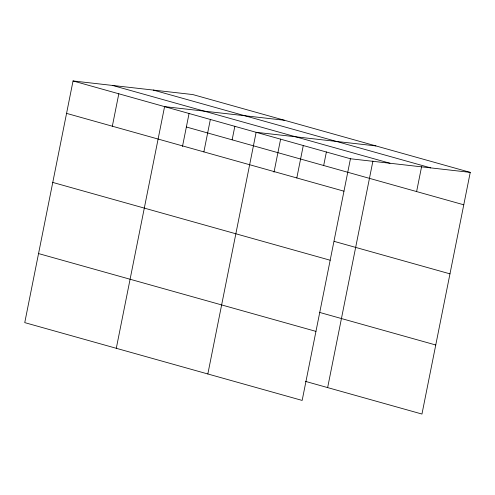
<?xml version="1.0" encoding="UTF-8"?>
<svg xmlns="http://www.w3.org/2000/svg" width="495" height="495" viewBox="0 0 495 495"><rect width="100%" height="100%" fill="white"/><g stroke="black" fill="none" stroke-linecap="round" stroke-linejoin="round"><path stroke-width="0.74" d="M470.25 172.378L192.846 94.57L73.043 80.951L24.75 322.622L302.154 400.43L350.448 158.759L470.25 172.378L421.957 414.049L305.495 381.385M112.334 126.213L118.812 93.79M116.294 348.301L164.581 106.629L284.39 120.248M182.469 146.514L189.078 113.423M203.878 151.891L210.356 119.462M232.136 139.838L234.853 126.262M207.838 373.973L256.125 132.301L375.934 145.926M274.013 172.186L280.622 139.101M296.808 177.953L303.287 145.53M323.68 165.509L326.397 151.934M327.64 387.597L372.921 161.005M416.611 191.571L421.585 166.691M153.308 90.078L430.712 167.879M112.575 85.449L389.98 163.251M73.043 80.951L350.448 158.759M186.368 126.998L463.772 204.8M66.559 113.374L343.963 191.181M334.249 241.393L449.974 273.853M52.761 182.426L330.171 260.234M319.294 312.333L435.755 344.996M38.548 253.57L315.952 331.378"/></g></svg>
